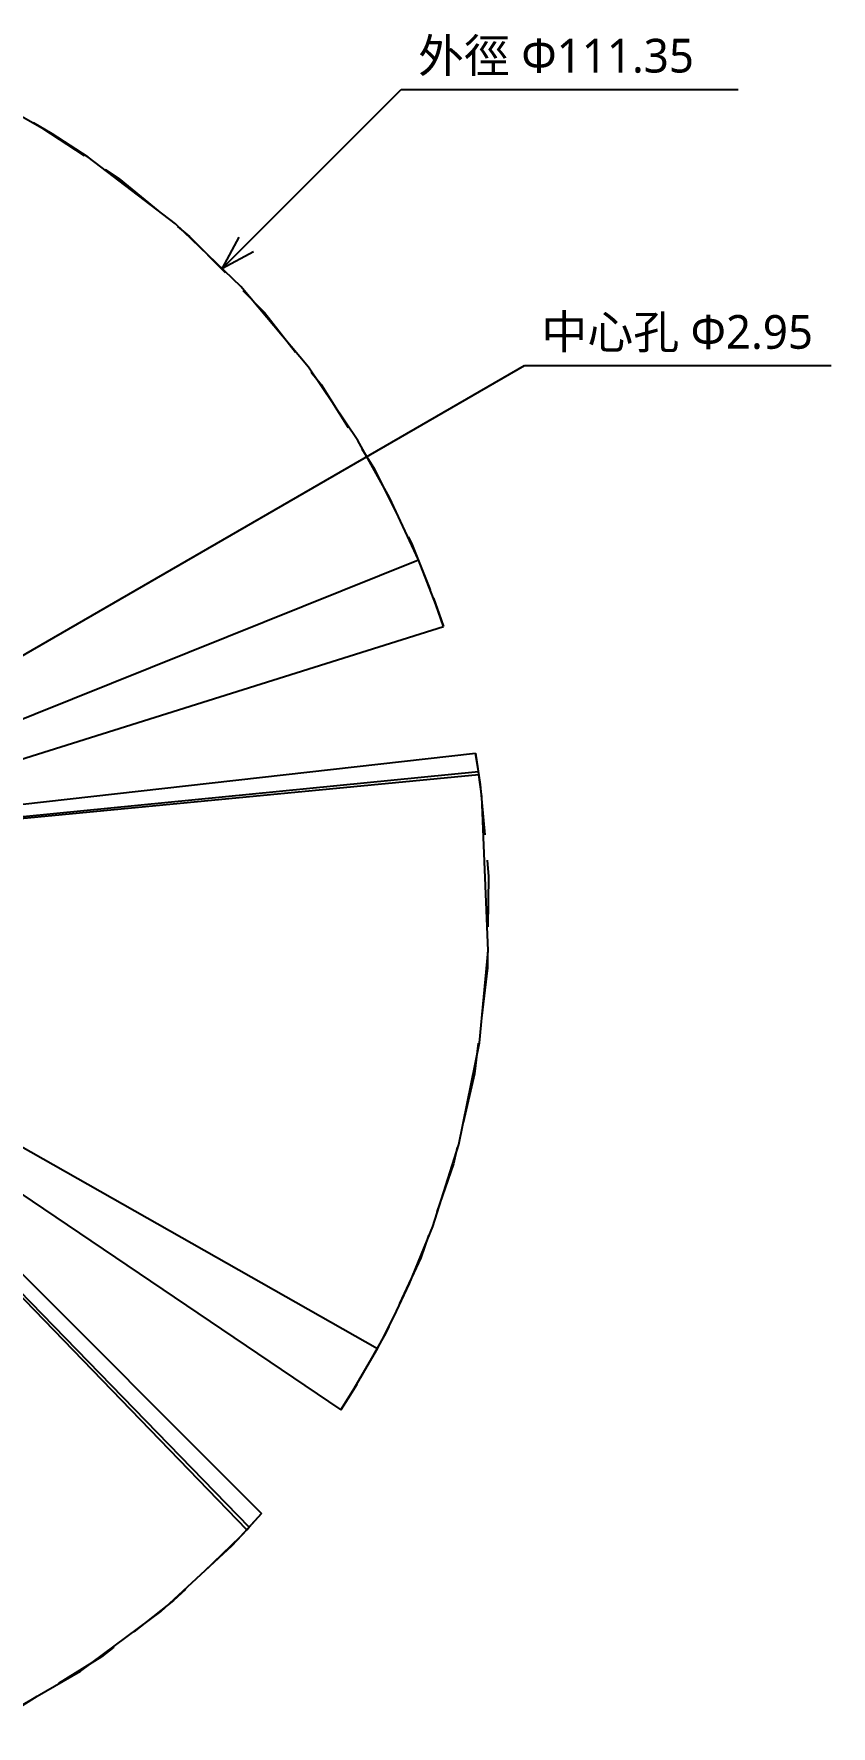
# Model space of a CAD drawing. Header units: metres. Extents: x 16 to 158, y 105 to 226.
# Drawn here: x 111 to 158.3, y 115.6 to 216 of the extents above; entities that cross this region are included whole.
import ezdxf

# ---------------------------------------------------------------- set-up
doc = ezdxf.new("R2010")
doc.units = ezdxf.units.M
doc.linetypes.add('DASHED', pattern=[4.5, 3, -1.5])
for name, color, linetype in [('DIM', 2, 'Continuous'), ('HIDDEN', 9, 'DASHED'), ('VISIBLE', 3, 'Continuous')]:
    doc.layers.add(name, color=color, linetype=linetype)
doc.styles.add('CHINESE', font='msjh.ttc')

msp = doc.modelspace()

# ---------------------------------------------------------------- linework, layer by layer
at = {"layer": 'DIM', "color": 2}
for p, q in [((122.14160501422077, 202.0816697670666), (132.74820673201899, 212.6882714848648)), ((132.74820673201899, 212.6882714848648), (152.74820673201899, 212.6882714848648)), ((122.14160501422077, 202.0816697670666), (123.13155450788193, 203.9201473981516)), ((122.14160501422077, 202.0816697670666), (123.9800826453058, 203.07161926072777)), ((85.22035109450705, 164.63711209715396), (140.06484217417972, 196.301593785571)), ((140.06484217417972, 196.301593785571), (158.2648421741797, 196.301593785571))]:
    msp.add_line(p, q, dxfattribs=at)
at = {"layer": 'HIDDEN'}
for p, q in [((109.79666597444711, 211.3398780831605), (111.42809952136915, 210.41469088209197)), ((111.42809952136915, 210.41469088209197), (115.99134760892287, 207.3990563709231)), ((115.99134760892287, 207.3990563709231), (120.1929251356985, 203.96716083855299)), ((120.1929251356985, 203.96716083855299), (124.62894036489331, 199.4558304539974)), ((124.62894036489331, 199.4558304539974), (128.00733865747296, 195.17296430149884)), ((128.00733865747296, 195.17296430149884), (131.16196567552936, 190.16889104440784)), ((131.16196567552936, 190.16889104440784), (133.35175702306088, 185.77326403573568)), ((133.35175702306088, 185.77326403573568), (134.67502878729263, 182.49796316477176)), ((134.67502878729263, 182.49796316477176), (135.0106129238525, 181.555160590799)), ((135.0106129238525, 181.555160590799), (135.25922308176456, 180.81854773004244)), ((137.1498385317487, 173.3041033378617), (137.4436800725491, 171.45175269382636)), ((137.4436800725491, 171.45175269382636), (137.93109301694807, 166.00414215590524)), ((137.93109301694807, 166.00414215590524), (137.8676012115509, 160.57938117851944)), ((137.8676012115509, 160.57938117851944), (137.10624507264583, 154.2989572247924)), ((137.10624507264583, 154.2989572247924), (135.8520186957101, 148.94414391928893)), ((135.8520186957101, 148.94414391928893), (133.91219212872596, 143.384329589091)), ((133.91219212872596, 143.384329589091), (131.81298121963079, 138.8815866031383)), ((131.81298121963079, 138.8815866031383), (130.11172770285117, 135.87077647966026)), ((130.11172770285117, 135.87077647966026), (129.58384834539171, 135.02057834610588)), ((129.58384834539171, 135.02057834610588), (129.16294850637982, 134.3669355359936)), ((124.46669774625681, 128.2036142284688), (123.20167886227487, 126.81895759645619)), ((123.20167886227487, 126.81895759645619), (119.24633007428562, 123.04124183958108)), ((119.24633007428562, 123.04124183958108), (114.96550314725802, 119.70863288196958)), ((114.96550314725802, 119.70863288196958), (109.58052164151717, 116.38796905550721))]:
    msp.add_line(p, q, dxfattribs=at)
at = {"layer": 'VISIBLE'}
for p, q in [((112.0364017960151, 210.05013827010808), (110.92796672808544, 210.70628741716712)), ((114.18301309505999, 208.6740857172506), (112.0364017960151, 210.05013827010808)), ((119.35075921938686, 204.7130779520794), (114.18301309505999, 208.6740857172506)), ((123.23744264995254, 200.98757399394788), (119.35075921938686, 204.7130779520794)), ((127.25717670102675, 196.2038173081155), (123.23744264995254, 200.98757399394788)), ((130.18040078309846, 191.86051316030537), (127.25717670102675, 196.2038173081155)), ((132.0632955828362, 188.478881680278), (130.18040078309846, 191.86051316030537)), ((133.78146197511253, 184.77533206716095), (132.0632955828362, 188.478881680278)), ((105.76718025969068, 173.54183424825567), (133.78146197511285, 184.7753320671602)), ((134.810970386213, 182.1226752009054), (133.78146197511253, 184.77533206716095)), ((135.25922308176456, 180.81854773004244), (134.810970386213, 182.1226752009054)), ((106.47549987684701, 171.79250394096198), (135.25922308176155, 180.81854773005205)), ((107.09011013838182, 169.93066155443978), (137.1498385317488, 173.3041033378588)), ((137.3288333616946, 172.22622737730603), (137.1498385317487, 173.3041033378617)), ((107.24746456734043, 169.26020683549308), (137.3288333616947, 172.22622737730492)), ((137.3598318945573, 172.02457966401724), (107.28420323181946, 169.1335747370194)), ((137.3598318945573, 172.02457966401724), (137.3288333616946, 172.22622737730603)), ((137.537931888849, 170.74886744798528), (137.3598318945573, 172.02457966401724)), ((137.92048553573107, 161.57827155336406), (137.537931888849, 170.74886744798528)), ((137.40607712724233, 156.1301140713481), (137.92048553573107, 161.57827155336406)), ((136.1726244135981, 150.10271990337964), (137.40607712724233, 156.1301140713481)), ((105.0855846733995, 152.88761081375443), (131.33873629198348, 137.9946361339519)), ((104.1597437142646, 151.24331044579205), (129.16294850637883, 134.36693553599213)), ((103.0873000330953, 149.60194908690113), (124.46669774624847, 128.20361422846042)), ((134.63731181625, 145.2439701671007), (136.1726244135981, 150.10271990337964)), ((123.59725446958551, 127.24166469055879), (102.58512750461408, 148.9532254211136)), ((102.66122628016551, 149.06090268983647), (123.73558172762279, 127.39162561570386)), ((133.25165016573825, 141.84647918095897), (134.63731181625, 145.2439701671007)), ((132.3157965310643, 139.8664448072415), (133.25165016573825, 141.84647918095897)), ((131.61870139045425, 138.51394418337844), (132.3157965310643, 139.8664448072415)), ((129.9031163004057, 135.53047827438084), (131.33873629197657, 137.99463613393982)), ((131.33873629197657, 137.99463613393982), (131.61870139045425, 138.51394418337844)), ((129.16294850637982, 134.3669355359936), (129.9031163004057, 135.53047827438084)), ((123.73558172762473, 127.3916256157056), (124.46669774625681, 128.2036142284688)), ((122.7109063320195, 126.30702721946236), (123.59725446958551, 127.24166469055879)), ((123.59725446958551, 127.24166469055879), (123.73558172762473, 127.3916256157056)), ((118.48099542061576, 122.39381465369988), (122.7109063320195, 126.30702721946236)), ((113.71807031372843, 118.85962328650733), (118.48099542061576, 122.39381465369988)), ((108.05082655781784, 115.59505402391233), (113.71807031372843, 118.85962328650733))]:
    msp.add_line(p, q, dxfattribs=at)

# ---------------------------------------------------------------- texts
at = {"layer": 'DIM', "color": 2, "style": 'CHINESE'}
for s, p in [('外徑 Φ111.35', (133.74820673201899, 213.6882714848648)), ('中心孔 Φ2.95', (141.06484217417972, 197.301593785571))]:
    msp.add_text(s, height=2, dxfattribs=at).set_placement(p)

doc.saveas('drawing.dxf')
